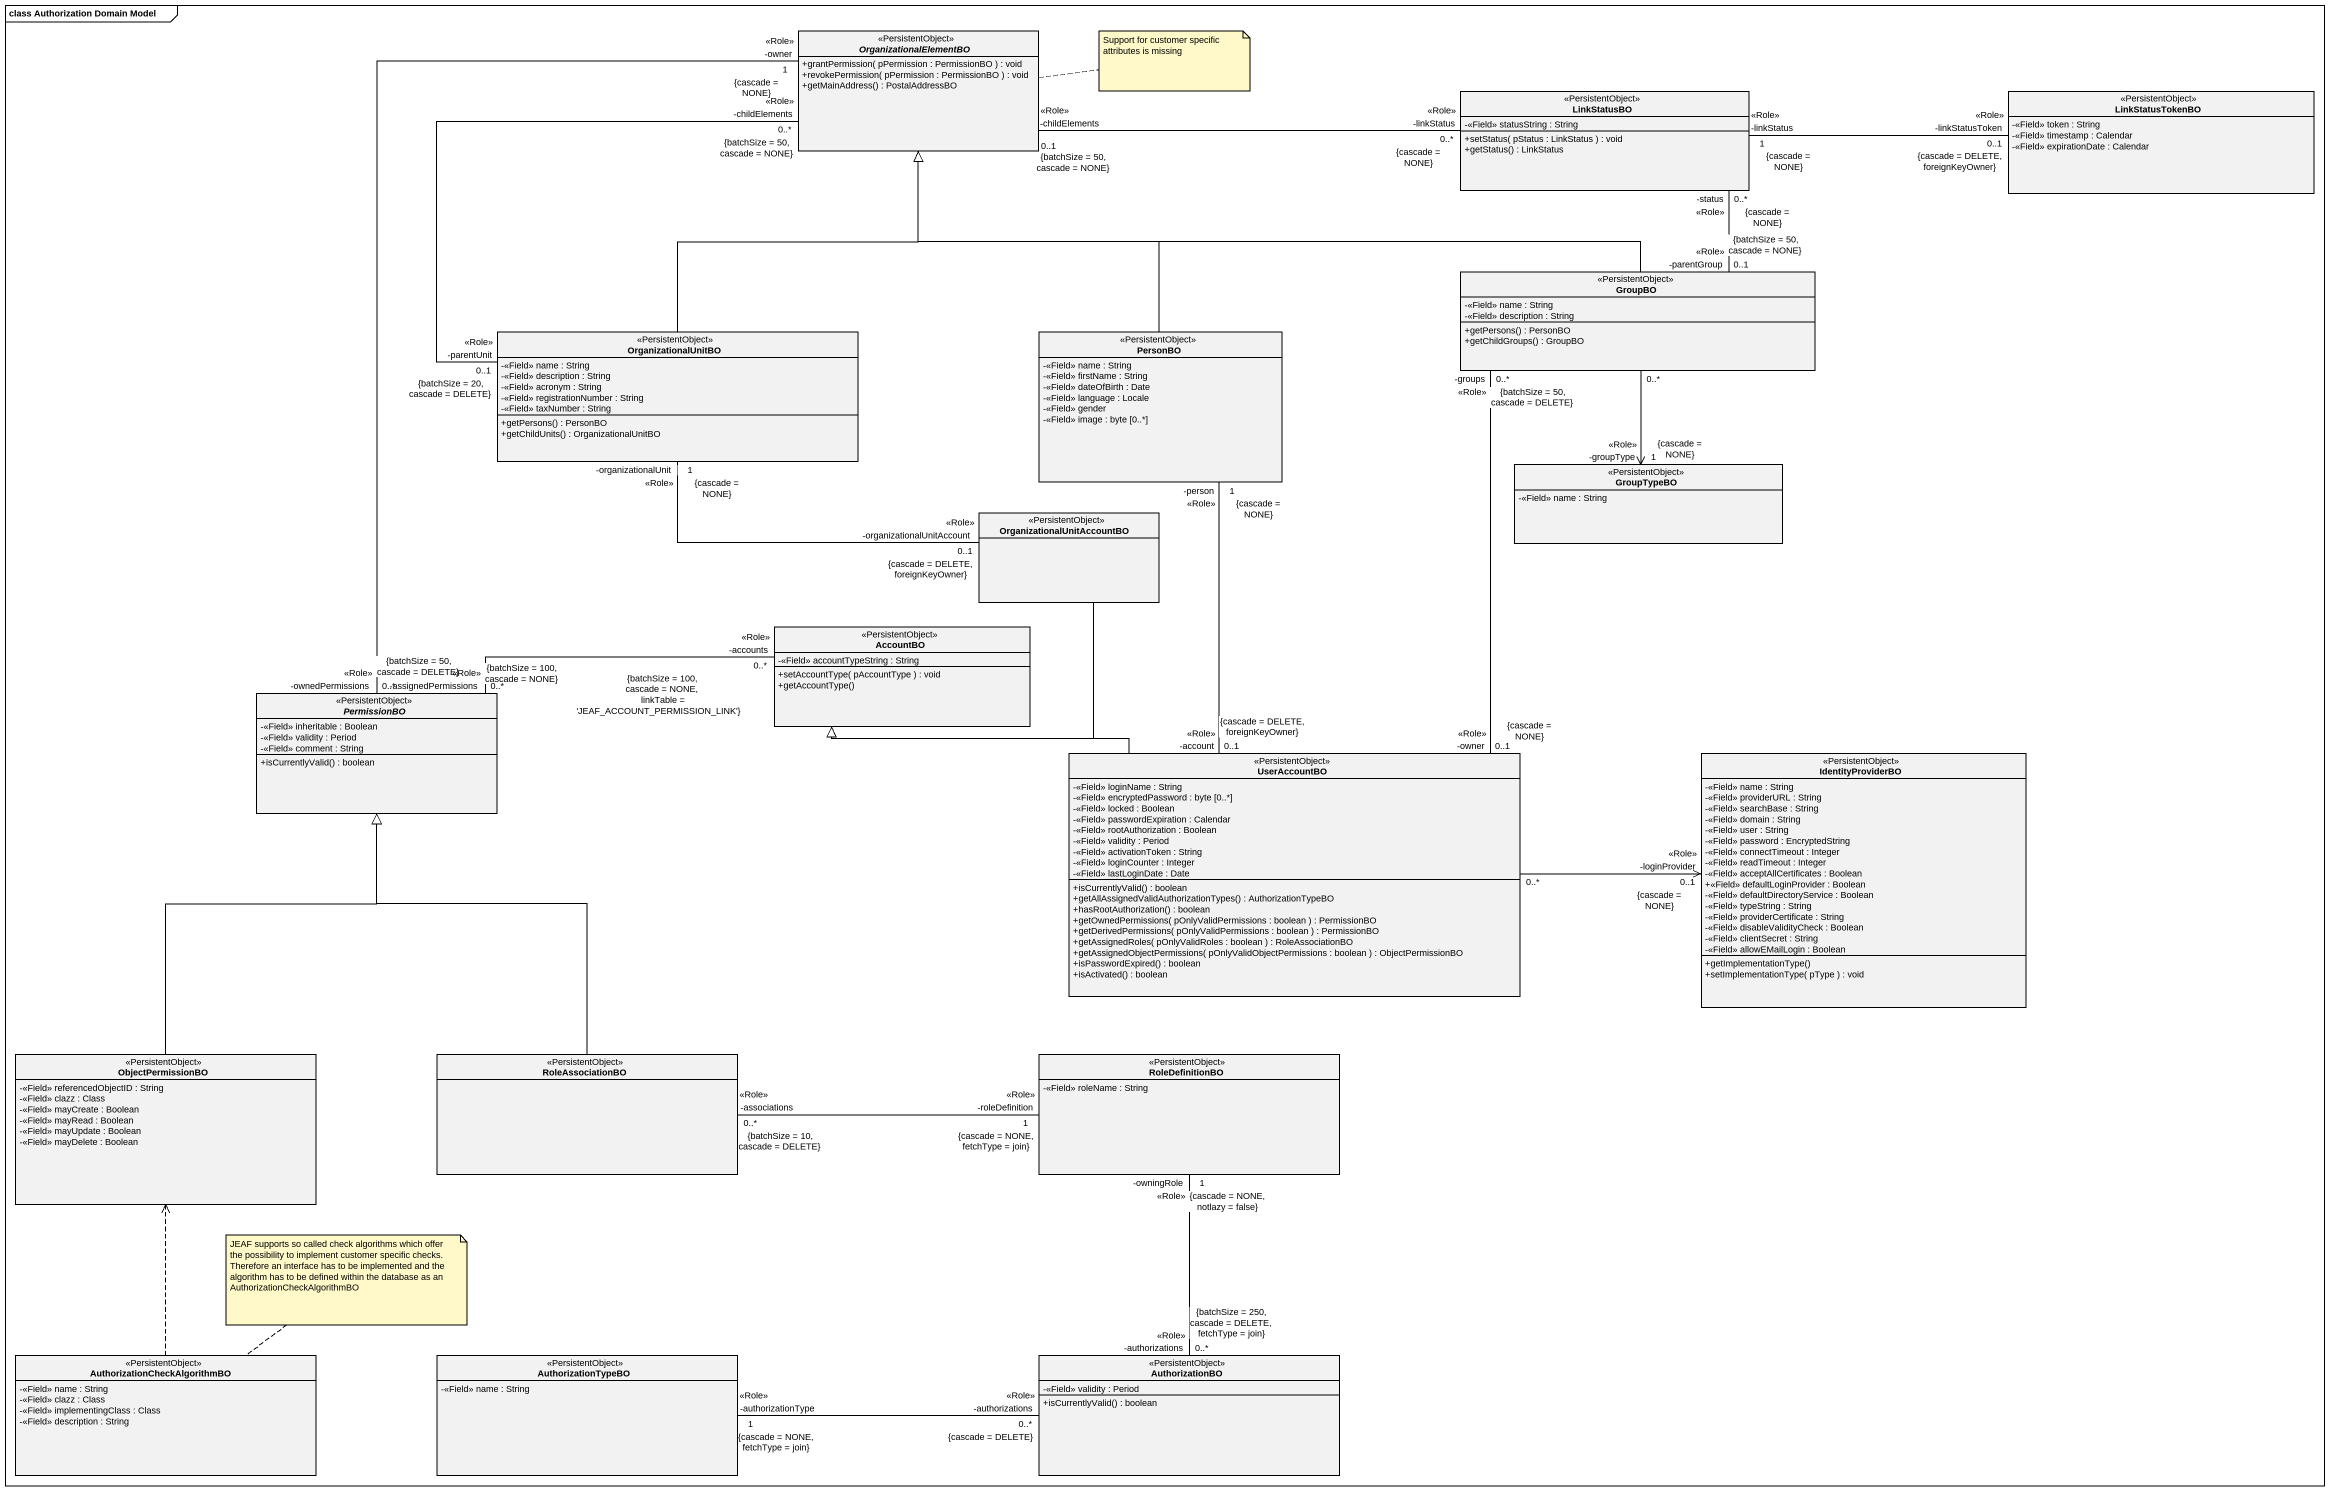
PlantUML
@startuml
mainframe class Authorization Domain Model
hide circle
hide empty members
skinparam classAttributeIconSize 0
abstract class OrganizationalElementBO <<PersistentObject>> {
  +grantPermission( pPermission : PermissionBO ) : void
  +revokePermission( pPermission : PermissionBO ) : void
  +getMainAddress() : PostalAddressBO
}
class LinkStatusBO <<PersistentObject>> {
  -<<Field>> statusString : String
  +setStatus( pStatus : LinkStatus ) : void
  +getStatus() : LinkStatus
}
class LinkStatusTokenBO <<PersistentObject>> {
  -<<Field>> token : String
  -<<Field>> timestamp : Calendar
  -<<Field>> expirationDate : Calendar
}
class GroupBO <<PersistentObject>> {
  -<<Field>> name : String
  -<<Field>> description : String
  +getPersons() : PersonBO
  +getChildGroups() : GroupBO
}
class OrganizationalUnitBO <<PersistentObject>> {
  -<<Field>> name : String
  -<<Field>> description : String
  -<<Field>> acronym : String
  -<<Field>> registrationNumber : String
  -<<Field>> taxNumber : String
  +getPersons() : PersonBO
  +getChildUnits() : OrganizationalUnitBO
}
class PersonBO <<PersistentObject>> {
  -<<Field>> name : String
  -<<Field>> firstName : String
  -<<Field>> dateOfBirth : Date
  -<<Field>> language : Locale
  -<<Field>> gender
  -<<Field>> image : byte [0..*]
}
class GroupTypeBO <<PersistentObject>> {
  -<<Field>> name : String
}
class OrganizationalUnitAccountBO <<PersistentObject>>
class AccountBO <<PersistentObject>> {
  -<<Field>> accountTypeString : String
  +setAccountType( pAccountType ) : void
  +getAccountType()
}
abstract class PermissionBO <<PersistentObject>> {
  -<<Field>> inheritable : Boolean
  -<<Field>> validity : Period
  -<<Field>> comment : String
  +isCurrentlyValid() : boolean
}
class UserAccountBO <<PersistentObject>> {
  -<<Field>> loginName : String
  -<<Field>> encryptedPassword : byte [0..*]
  -<<Field>> locked : Boolean
  -<<Field>> passwordExpiration : Calendar
  -<<Field>> rootAuthorization : Boolean
  -<<Field>> validity : Period
  -<<Field>> activationToken : String
  -<<Field>> loginCounter : Integer
  -<<Field>> lastLoginDate : Date
  +isCurrentlyValid() : boolean
  +getAllAssignedValidAuthorizationTypes() : AuthorizationTypeBO
  +hasRootAuthorization() : boolean
  +getOwnedPermissions( pOnlyValidPermissions : boolean ) : PermissionBO
  +getDerivedPermissions( pOnlyValidPermissions : boolean ) : PermissionBO
  +getAssignedRoles( pOnlyValidRoles : boolean ) : RoleAssociationBO
  +getAssignedObjectPermissions( pOnlyValidObjectPermissions : boolean ) : ObjectPermissionBO
  +isPasswordExpired() : boolean
  +isActivated() : boolean
}
class IdentityProviderBO <<PersistentObject>> {
  -<<Field>> name : String
  -<<Field>> providerURL : String
  -<<Field>> searchBase : String
  -<<Field>> domain : String
  -<<Field>> user : String
  -<<Field>> password : EncryptedString
  -<<Field>> connectTimeout : Integer
  -<<Field>> readTimeout : Integer
  -<<Field>> acceptAllCertificates : Boolean
  +<<Field>> defaultLoginProvider : Boolean
  -<<Field>> defaultDirectoryService : Boolean
  -<<Field>> typeString : String
  -<<Field>> providerCertificate : String
  -<<Field>> disableValidityCheck : Boolean
  -<<Field>> clientSecret : String
  -<<Field>> allowEMailLogin : Boolean
  +getImplementationType()
  +setImplementationType( pType ) : void
}
class ObjectPermissionBO <<PersistentObject>> {
  -<<Field>> referencedObjectID : String
  -<<Field>> clazz : Class
  -<<Field>> mayCreate : Boolean
  -<<Field>> mayRead : Boolean
  -<<Field>> mayUpdate : Boolean
  -<<Field>> mayDelete : Boolean
}
class RoleAssociationBO <<PersistentObject>>
class RoleDefinitionBO <<PersistentObject>> {
  -<<Field>> roleName : String
}
class "AuthorizationCheckAlgorithmBO" as AuthorizationCheckAlgorithmB <<PersistentObject>> {
  -<<Field>> name : String
  -<<Field>> clazz : Class
  -<<Field>> implementingClass : Class
  -<<Field>> description : String
}
class AuthorizationTypeBO <<PersistentObject>> {
  -<<Field>> name : String
}
class AuthorizationBO <<PersistentObject>> {
  -<<Field>> validity : Period
  +isCurrentlyValid() : boolean
}
OrganizationalElementBO "-owner\n<<Role>>\n1\n{cascade = NONE}" -- "-ownedPermissions\n<<Role>>\n0..*\n{batchSize = 50, cascade = DELETE}" PermissionBO
LinkStatusBO "-linkStatus\n0..*\n<<Role>>\n{cascade = NONE}" -left- "-childElements\n0..1\n<<Role>>\n{batchSize = 50, cascade = NONE}" OrganizationalElementBO
LinkStatusBO "-linkStatus\n<<Role>>\n{cascade = NONE}\n1" -right- "<<Role>>\n{cascade = DELETE, foreignKeyOwner}\n-linkStatusToken\n0..1" LinkStatusTokenBO
LinkStatusBO "-status\n0..*\n<<Role>>\n{cascade = NONE}" -- "-parentGroup\n0..1\n<<Role>>\n{batchSize = 50, cascade = NONE}" GroupBO
GroupBO -left-|> OrganizationalElementBO
GroupBO "0..*" --> "-groupType\n1\n<<Role>>\n{cascade = NONE}" GroupTypeBO
GroupBO "-groups\n<<Role>>\n{batchSize = 50, cascade = DELETE}\n0..*" -- "-owner\n0..1\n<<Role>>\n{cascade = NONE}" UserAccountBO
OrganizationalUnitBO -up-|> OrganizationalElementBO
OrganizationalUnitBO "-parentUnit\n<<Role>>\n{batchSize = 20, cascade = DELETE}\n0..1" -up- "-childElements\n<<Role>>\n{batchSize = 50, cascade = NONE}\n0..*" OrganizationalElementBO
PersonBO -up-|> OrganizationalElementBO
OrganizationalUnitAccountBO "-organizationalUnitAccount\n0..1\n<<Role>>\n{cascade = DELETE, foreignKeyOwner}" -left- "-organizationalUnit\n1\n<<Role>>\n{cascade = NONE}" OrganizationalUnitBO
OrganizationalUnitAccountBO --|> AccountBO
AccountBO "-accounts\n<<Role>>\n0..*\n{batchSize = 100, cascade = NONE, linkTable = 'JEAF_ACCOUNT_PERMISSION_LINK'}" -left- "-assignedPermissions\n<<Role>>\n0..*\n{batchSize = 100, cascade = NONE}" PermissionBO
UserAccountBO "-account\n<<Role>>\n0..1\n{cascade = DELETE, foreignKeyOwner}" -up- "-person\n<<Role>>\n1\n{cascade = NONE}" PersonBO
UserAccountBO -left-|> AccountBO
UserAccountBO "0..*" -right-> "-loginProvider\n0..1\n<<Role>>\n{cascade = NONE}" IdentityProviderBO
ObjectPermissionBO -up-|> PermissionBO
RoleAssociationBO -up-|> PermissionBO
RoleAssociationBO "-associations\n<<Role>>\n0..*\n{batchSize = 10, cascade = DELETE}" -right- "-roleDefinition\n<<Role>>\n1\n{cascade = NONE, fetchType = join}" RoleDefinitionBO
RoleDefinitionBO "-owningRole\n<<Role>>\n1\n{cascade = NONE, notlazy = false}" -- "-authorizations\n<<Role>>\n0..*\n{batchSize = 250, cascade = DELETE, fetchType = join}" AuthorizationBO
AuthorizationCheckAlgorithmB .up.> ObjectPermissionBO
AuthorizationBO "-authorizations\n<<Role>>\n{cascade = DELETE}\n0..*" -left- "-authorizationType\n<<Role>>\n1\n{cascade = NONE, fetchType = join}" AuthorizationTypeBO
note right of OrganizationalElementBO : Support for customer specific attributes is missing
note top of AuthorizationCheckAlgorithmB : JEAF supports so called check algorithms which offer the possibility to implement customer specific checks. Therefore an interface has to be implemented and the algorithm has to be defined within the database as an AuthorizationCheckAlgorithmBO
@enduml
